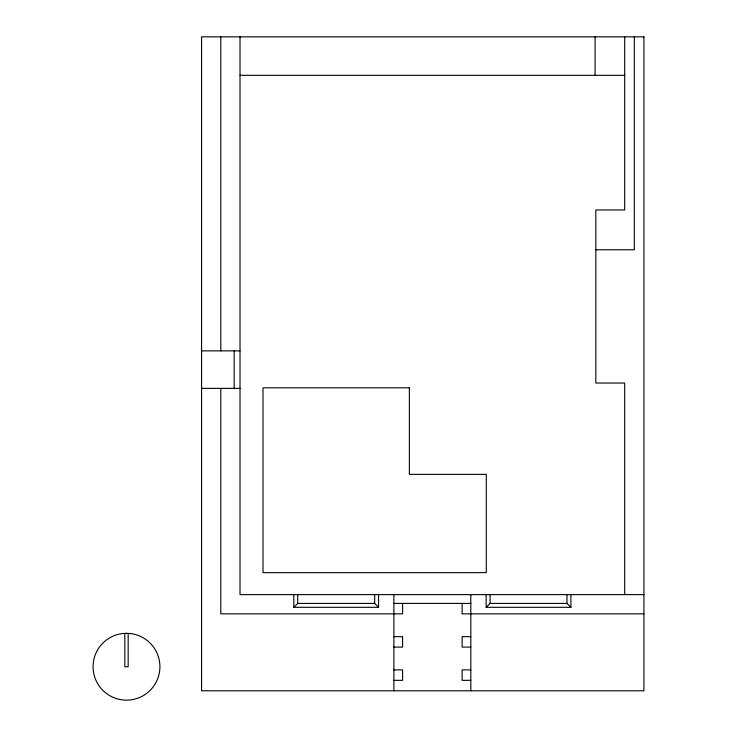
<?xml version="1.0" encoding="UTF-8"?>
<svg xmlns="http://www.w3.org/2000/svg" width="737" height="737" viewBox="0 0 737 737"><rect width="100%" height="100%" fill="white"/><g stroke="black" fill="none" stroke-linecap="round" stroke-linejoin="round"><path stroke-width="1.11" d="M293.814 594.612L293.814 607.316L297.73 603.41L374.663 603.41L378.569 607.316L378.569 594.612M486.153 594.612L486.153 607.316L490.059 603.41L566.993 603.41L570.899 607.316L570.899 594.612M240.022 75.312L624.69 75.312M595.846 249.779L634.308 249.779L634.308 36.85M201.56 350.876L240.022 350.876M201.56 388.381L240.022 388.381M643.926 594.612L240.022 594.612L240.022 36.85M393.89 603.41L470.823 603.41M293.814 607.316L378.569 607.316M486.153 607.316L570.899 607.316M643.926 613.847L462.127 613.847L462.127 603.41M393.89 636.657L402.595 636.657L402.595 647.095L393.89 647.095M470.823 636.657L462.127 636.657L462.127 647.095L470.823 647.095M393.89 669.905L402.595 669.905L402.595 680.343L393.89 680.343M470.823 669.905L462.127 669.905L462.127 680.343L470.823 680.343M624.69 36.85L624.69 209.953L595.846 209.953L595.846 383.047L624.69 383.047L624.69 594.612M595.081 36.85L595.081 75.312M566.993 594.612L566.993 603.41M490.059 594.612L490.059 603.41M470.823 594.612L470.823 690.781M402.595 603.41L402.595 613.847L220.796 613.847L220.796 388.381M393.89 594.612L393.89 690.781M374.663 594.612L374.663 603.41M297.73 594.612L297.73 603.41M234.163 350.876L234.163 388.381M220.796 36.85L220.796 350.876M128.164 633.424L128.164 666.736L124.82 666.736L124.82 633.424M126.497 633.313L122.13 633.599A33.414 33.414 0 0 0 98.307 684.691A33.414 33.414 0 0 0 154.678 684.691A33.414 33.414 0 0 0 130.854 633.599L126.497 633.313M643.926 36.85L201.56 36.85L201.56 690.781L643.926 690.781L643.926 36.85M409.367 387.819L263.017 387.819L263.017 572.64L486.3 572.64L486.3 474.361L409.367 474.361L409.367 387.819"/></g></svg>
